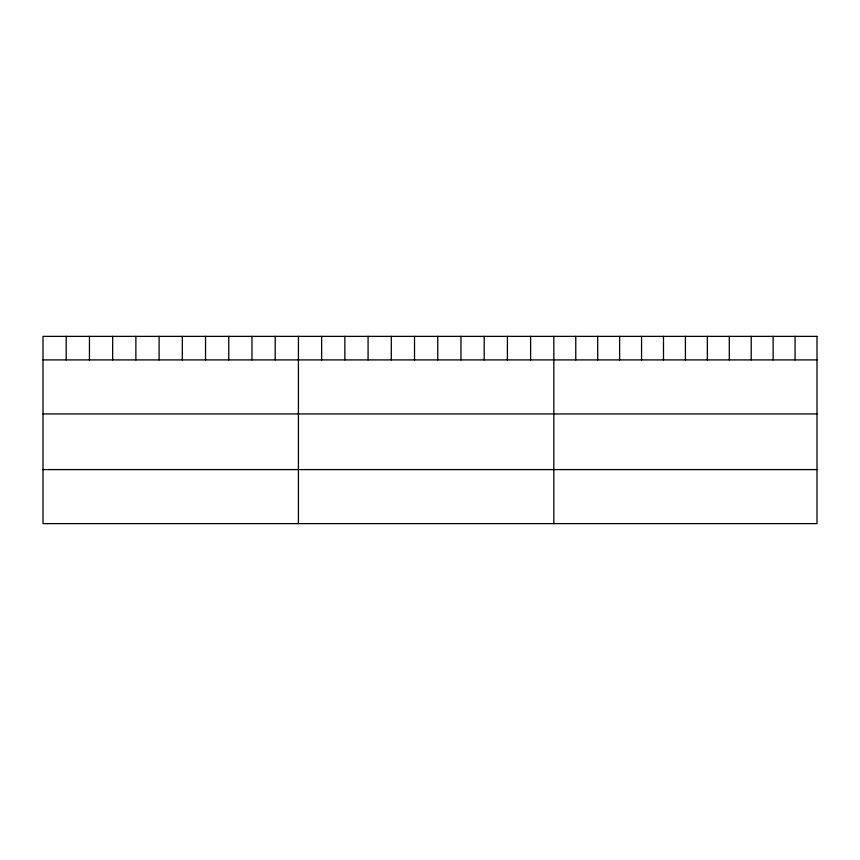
<?xml version="1.0" encoding="UTF-8"?>
<svg xmlns="http://www.w3.org/2000/svg" width="860" height="860" viewBox="0 0 860 860"><rect width="100%" height="100%" fill="white"/><g stroke="black" fill="none" stroke-linecap="round" stroke-linejoin="round"><path stroke-width="1.29" d="M43 359.91L817 359.91M43 413.929L817 413.929M43 469.592L817 469.592M795.07 336.378L795.07 359.91M773.14 336.378L773.14 359.91M751.21 336.378L751.21 359.91M729.28 336.378L729.28 359.91M707.35 336.378L707.35 359.91M685.42 336.378L685.42 359.91M663.49 336.378L663.49 359.91M641.56 336.378L641.56 359.91M619.63 336.378L619.63 359.91M597.7 336.378L597.7 359.91M575.77 336.378L575.77 359.91M553.84 336.378L553.84 523.622M530.62 336.378L530.62 359.91M507.4 336.378L507.4 359.91M484.18 336.378L484.18 359.91M460.96 336.378L460.96 359.91M437.74 336.378L437.74 359.91M414.52 336.378L414.52 359.91M391.3 336.378L391.3 359.91M368.08 336.378L368.08 359.91M344.86 336.378L344.86 359.91M321.64 336.378L321.64 359.91M298.42 336.378L298.42 523.622M275.2 336.378L275.2 359.91M251.98 336.378L251.98 359.91M228.76 336.378L228.76 359.91M205.54 336.378L205.54 359.91M182.32 336.378L182.32 359.91M159.1 336.378L159.1 359.91M135.88 336.378L135.88 359.91M112.66 336.378L112.66 359.91M89.44 336.378L89.44 359.91M66.22 336.378L66.22 359.91M817 336.378L43 336.378L43 523.622L817 523.622L817 336.378"/></g></svg>
